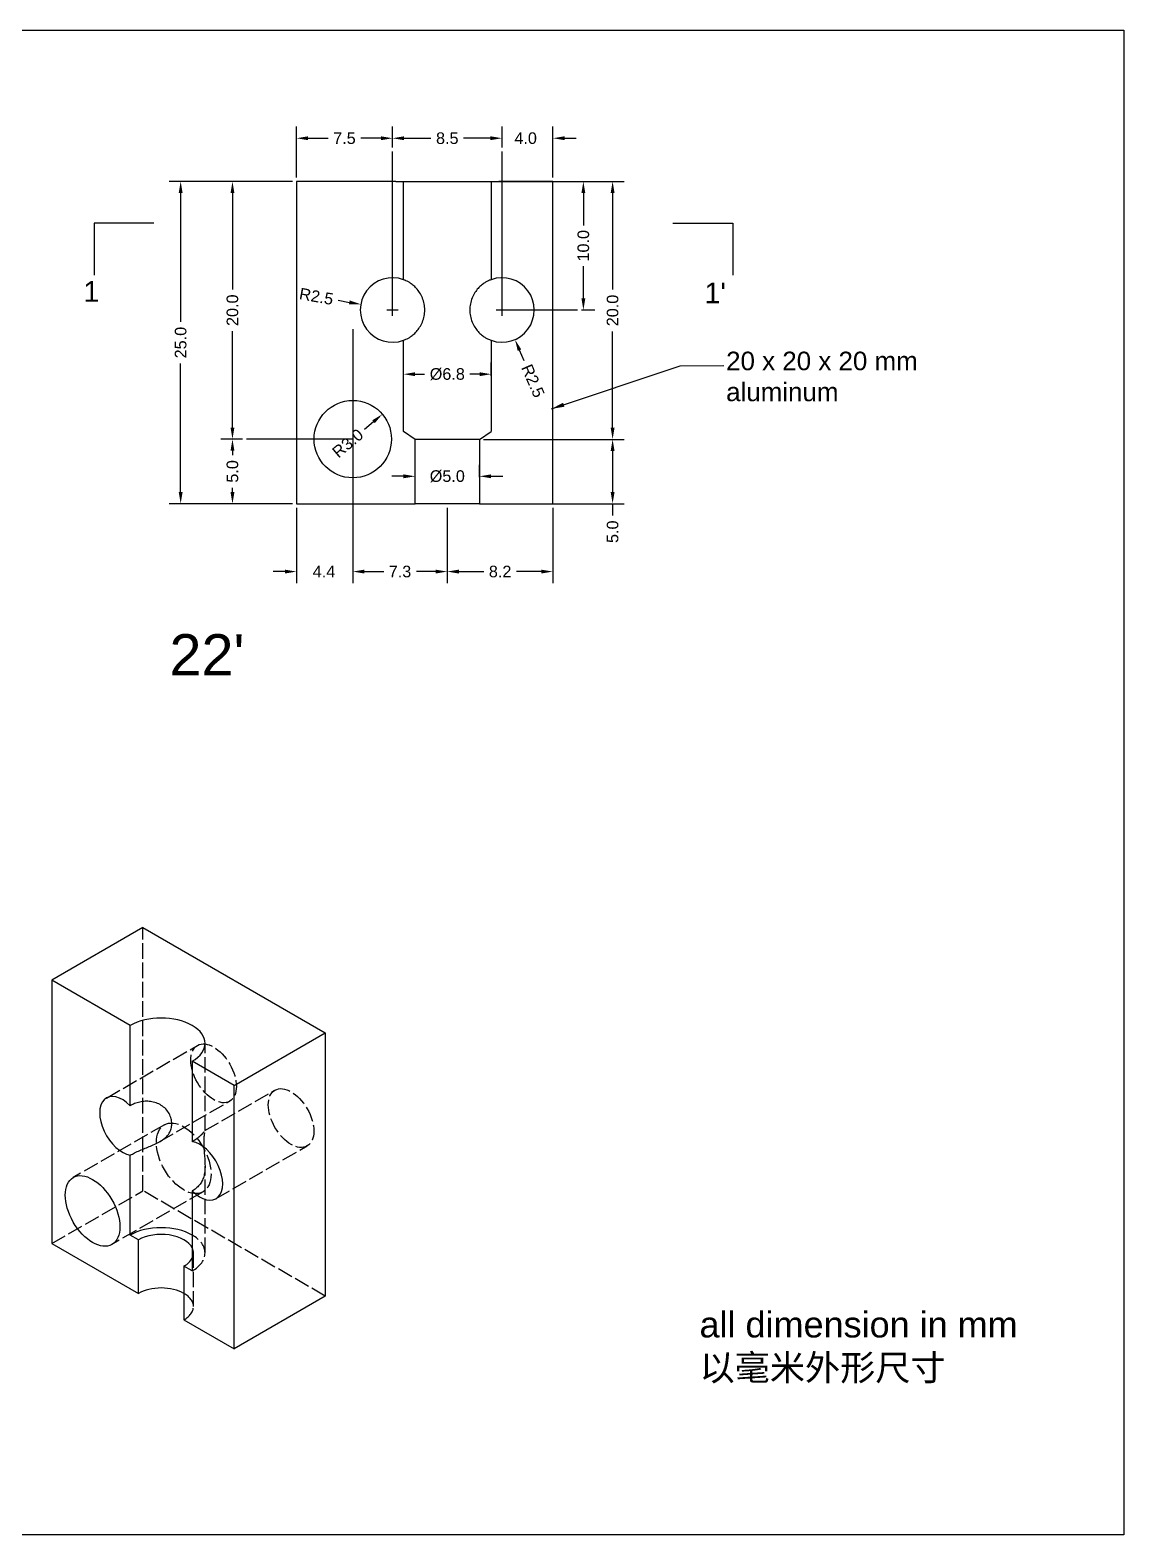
# Model space of a CAD drawing. Header units: inches. Extents: x -313 to 1965, y -639 to 520.
# Drawn here: x 1473.2 to 1558, y -63.4 to 53.3 of the extents above; entities that cross this region are included whole.
import ezdxf

# ---------------------------------------------------------------- set-up
doc = ezdxf.new("R2010")
doc.units = ezdxf.units.IN
doc.header["$MEASUREMENT"] = 0
doc.linetypes.add('ACAD_ISO02W100', pattern=[15, 12, -3])
for name, color, linetype in [('_aluminum', 253, 'Continuous'), ('_dim', 1, 'Continuous'), ('PH-9E7', 251, 'ACAD_ISO02W100'), ('PV-9E7', 254, 'Continuous')]:
    doc.layers.add(name, color=color, linetype=linetype)
doc.styles.get("Standard").update_dxf_attribs({"font": 'arial.ttf'})
doc.dimstyles.new('Copy of Standard', dxfattribs={"dimscale": 5, "dimtxt": 0.18, "dimasz": 0.18, "dimexe": 0.18, "dimexo": 0.0625, "dimgap": 0.09, "dimtad": 0, "dimdec": 1, "dimzin": 0, "dimdsep": 46, "dimtxsty": 'Standard', "dimcen": 0.09, "dimadec": 0, "dimazin": 0, "dimtfac": 1, "dimtdec": 1, "dimtofl": 0, "dimtmove": 0, "dimatfit": 3, "dimfxl": 1, "dimtolj": 1, "dimtzin": 0, "dimarcsym": 0})
doc.dimstyles.new('Copy(2) of Standard', dxfattribs={"dimscale": 2, "dimtxt": 0.18, "dimasz": 0.18, "dimexe": 0.18, "dimexo": 0.0625, "dimgap": 0.09, "dimtad": 0, "dimdec": 1, "dimzin": 0, "dimdsep": 46, "dimtxsty": 'Standard', "dimcen": 0.09, "dimadec": 0, "dimazin": 0, "dimtfac": 1, "dimtdec": 1, "dimtofl": 0, "dimtmove": 0, "dimatfit": 3, "dimfxl": 1, "dimtolj": 1, "dimtzin": 0, "dimarcsym": 0})

# ---------------------------------------------------------------- blocks, each defined once
blk = doc.blocks.new('*D40')
at = {"layer": '_dim', "color": 0, "lineweight": -2, "transparency": 16777216}
for p, q in [((1489.63, 21.62), (1487.96, 21.62)), ((1488.86, 20.72), (1488.86, 20.38)), ((1488.86, 17.51), (1488.86, 17.85)), ((1493.52, 16.61), (1487.96, 16.61))]:
    blk.add_line(p, q, dxfattribs=at)
at = {"layer": '_dim', "color": 0, "transparency": 16777216}
for points in [[(1488.71, 20.72), (1489.01, 20.72), (1488.86, 21.62)], [(1488.71, 17.51), (1489.01, 17.51), (1488.86, 16.61)]]:
    blk.add_solid(points, dxfattribs=at)
at = {"layer": 'Defpoints', "color": 0, "transparency": 16777216}
for p in [(1488.86, 21.62), (1489.94, 21.62), (1493.83, 16.61)]:
    blk.add_point(p, dxfattribs=at)
at = {"layer": '_dim', "color": 0, "transparency": 16777216, "insert": (1488.86, 19.12), "char_height": 0.9, "attachment_point": 5, "rotation": 90}
blk.add_mtext('\\A1;5.0', dxfattribs=at)
blk = doc.blocks.new('*D41')
at = {"layer": '_dim', "color": 0, "lineweight": -2, "transparency": 16777216}
for p, q in [((1493.52, 41.61), (1487.96, 41.61)), ((1488.86, 40.71), (1488.86, 33.24)), ((1488.86, 22.52), (1488.86, 29.99)), ((1489.63, 21.62), (1487.96, 21.62))]:
    blk.add_line(p, q, dxfattribs=at)
at = {"layer": '_dim', "color": 0, "transparency": 16777216}
for points in [[(1488.71, 40.71), (1489.01, 40.71), (1488.86, 41.61)], [(1488.71, 22.52), (1489.01, 22.52), (1488.86, 21.62)]]:
    blk.add_solid(points, dxfattribs=at)
at = {"layer": 'Defpoints', "color": 0, "transparency": 16777216}
for p in [(1488.86, 41.61), (1493.83, 41.61), (1489.94, 21.62)]:
    blk.add_point(p, dxfattribs=at)
at = {"layer": '_dim', "color": 0, "transparency": 16777216, "insert": (1488.86, 31.62), "char_height": 0.9, "attachment_point": 5, "rotation": 90}
blk.add_mtext('\\A1;20.0', dxfattribs=at)
blk = doc.blocks.new('*D42')
at = {"layer": '_dim', "color": 0, "lineweight": -2, "transparency": 16777216}
for p, q in [((1493.83, 16.29), (1493.83, 10.45)), ((1498.2, 16.29), (1498.2, 10.45)), ((1492.93, 11.35), (1492.03, 11.35)), ((1499.1, 11.35), (1500, 11.35))]:
    blk.add_line(p, q, dxfattribs=at)
at = {"layer": '_dim', "color": 0, "transparency": 16777216}
for points in [[(1492.93, 11.5), (1492.93, 11.2), (1493.83, 11.35)], [(1499.1, 11.5), (1499.1, 11.2), (1498.2, 11.35)]]:
    blk.add_solid(points, dxfattribs=at)
at = {"layer": 'Defpoints', "color": 0, "transparency": 16777216}
for p in [(1493.83, 16.61), (1498.2, 16.61), (1498.2, 11.35)]:
    blk.add_point(p, dxfattribs=at)
at = {"layer": '_dim', "color": 0, "transparency": 16777216, "insert": (1495.96, 11.35), "char_height": 0.9, "attachment_point": 5}
blk.add_mtext('\\A1;4.4', dxfattribs=at)
blk = doc.blocks.new('*D43')
at = {"layer": '_dim', "color": 0, "lineweight": -2, "transparency": 16777216}
for p, q in [((1498.2, 16.23), (1498.2, 10.45)), ((1505.53, 16.29), (1505.53, 10.45)), ((1499.1, 11.35), (1500.6, 11.35)), ((1504.63, 11.35), (1503.13, 11.35))]:
    blk.add_line(p, q, dxfattribs=at)
at = {"layer": '_dim', "color": 0, "transparency": 16777216}
for points in [[(1499.1, 11.5), (1499.1, 11.2), (1498.2, 11.35)], [(1504.63, 11.5), (1504.63, 11.2), (1505.53, 11.35)]]:
    blk.add_solid(points, dxfattribs=at)
at = {"layer": 'Defpoints', "color": 0, "transparency": 16777216}
for p in [(1498.2, 16.54), (1505.53, 16.61), (1505.53, 11.35)]:
    blk.add_point(p, dxfattribs=at)
at = {"layer": '_dim', "color": 0, "transparency": 16777216, "insert": (1501.86, 11.35), "char_height": 0.9, "attachment_point": 5}
blk.add_mtext('\\A1;7.3', dxfattribs=at)
blk = doc.blocks.new('*D44')
at = {"layer": '_dim', "color": 0, "lineweight": -2, "transparency": 16777216}
for p, q in [((1505.53, 16.23), (1505.53, 10.45)), ((1513.73, 16.29), (1513.73, 10.45)), ((1506.43, 11.35), (1508.36, 11.35)), ((1512.83, 11.35), (1510.89, 11.35))]:
    blk.add_line(p, q, dxfattribs=at)
at = {"layer": '_dim', "color": 0, "transparency": 16777216}
for points in [[(1506.43, 11.5), (1506.43, 11.2), (1505.53, 11.35)], [(1512.83, 11.5), (1512.83, 11.2), (1513.73, 11.35)]]:
    blk.add_solid(points, dxfattribs=at)
at = {"layer": 'Defpoints', "color": 0, "transparency": 16777216}
for p in [(1505.53, 16.54), (1513.73, 16.61), (1513.73, 11.35)]:
    blk.add_point(p, dxfattribs=at)
at = {"layer": '_dim', "color": 0, "transparency": 16777216, "insert": (1509.63, 11.35), "char_height": 0.9, "attachment_point": 5}
blk.add_mtext('\\A1;8.2', dxfattribs=at)
blk = doc.blocks.new('*D45')
at = {"layer": '_dim', "color": 0, "lineweight": -2, "transparency": 16777216}
for p, q in [((1508.34, 21.6), (1519.26, 21.6)), ((1518.36, 20.7), (1518.36, 17.51)), ((1508.34, 16.61), (1519.26, 16.61)), ((1518.36, 16.61), (1518.36, 15.71))]:
    blk.add_line(p, q, dxfattribs=at)
at = {"layer": '_dim', "color": 0, "transparency": 16777216}
for points in [[(1518.21, 20.7), (1518.51, 20.7), (1518.36, 21.6)], [(1518.21, 17.51), (1518.51, 17.51), (1518.36, 16.61)]]:
    blk.add_solid(points, dxfattribs=at)
at = {"layer": 'Defpoints', "color": 0, "transparency": 16777216}
for p in [(1508.03, 21.6), (1508.03, 16.61), (1518.36, 16.61)]:
    blk.add_point(p, dxfattribs=at)
at = {"layer": '_dim', "color": 0, "transparency": 16777216, "insert": (1518.36, 14.44), "char_height": 0.9, "attachment_point": 5, "rotation": 90}
blk.add_mtext('\\A1;5.0', dxfattribs=at)
blk = doc.blocks.new('*D46')
at = {"layer": '_dim', "color": 0, "lineweight": -2, "transparency": 16777216}
for p, q in [((1509.24, 41.61), (1519.26, 41.61)), ((1518.36, 40.71), (1518.36, 33.23)), ((1518.36, 22.5), (1518.36, 29.98)), ((1509.24, 21.6), (1519.26, 21.6))]:
    blk.add_line(p, q, dxfattribs=at)
at = {"layer": '_dim', "color": 0, "transparency": 16777216}
for points in [[(1518.21, 40.71), (1518.51, 40.71), (1518.36, 41.61)], [(1518.21, 22.5), (1518.51, 22.5), (1518.36, 21.6)]]:
    blk.add_solid(points, dxfattribs=at)
at = {"layer": 'Defpoints', "color": 0, "transparency": 16777216}
for p in [(1508.93, 41.61), (1518.36, 41.61), (1508.93, 21.6)]:
    blk.add_point(p, dxfattribs=at)
at = {"layer": '_dim', "color": 0, "transparency": 16777216, "insert": (1518.36, 31.6), "char_height": 0.9, "attachment_point": 5, "rotation": 90}
blk.add_mtext('\\A1;20.0', dxfattribs=at)
blk = doc.blocks.new('*D47')
at = {"layer": '_dim', "color": 0, "lineweight": -2, "transparency": 16777216}
blk.add_line((1499.11, 22.4), (1499.8, 22.98), dxfattribs=at)
at = {"layer": '_dim', "color": 0, "transparency": 16777216}
blk.add_solid([(1499.71, 23.09), (1499.9, 22.86), (1500.49, 23.55)], dxfattribs=at)
at = {"layer": 'Defpoints', "color": 0, "transparency": 16777216}
for p in [(1500.49, 23.55), (1498.2, 21.62)]:
    blk.add_point(p, dxfattribs=at)
at = {"layer": '_dim', "color": 0, "transparency": 16777216, "insert": (1497.81, 21.3), "char_height": 0.9, "attachment_point": 5, "rotation": 40.0304}
blk.add_mtext('\\A1;R3.0', dxfattribs=at)
blk = doc.blocks.new('*D35')
at = {"layer": '_dim', "color": 0, "lineweight": -2, "transparency": 16777216}
for p, q in [((1497.05, 32.39), (1497.93, 32.23)), ((1500.83, 31.64), (1501.73, 31.64)), ((1501.28, 31.19), (1501.28, 32.09))]:
    blk.add_line(p, q, dxfattribs=at)
at = {"layer": '_dim', "color": 0, "transparency": 16777216}
blk.add_solid([(1497.96, 32.38), (1497.9, 32.09), (1498.82, 32.08)], dxfattribs=at)
at = {"layer": 'Defpoints', "color": 0, "transparency": 16777216}
for p in [(1498.82, 32.08), (1501.28, 31.64)]:
    blk.add_point(p, dxfattribs=at)
at = {"layer": '_dim', "color": 0, "transparency": 16777216, "insert": (1495.37, 32.69), "char_height": 0.9, "attachment_point": 5, "rotation": 349.9167}
blk.add_mtext('\\A1;R2.5', dxfattribs=at)
blk = doc.blocks.new('*D36')
at = {"layer": '_dim', "color": 0, "lineweight": -2, "transparency": 16777216}
for p, q in [((1509.33, 31.64), (1510.23, 31.64)), ((1509.78, 31.19), (1509.78, 32.09)), ((1511.5, 27.7), (1511.14, 28.52))]:
    blk.add_line(p, q, dxfattribs=at)
at = {"layer": '_dim', "color": 0, "transparency": 16777216}
blk.add_solid([(1511.27, 28.58), (1511, 28.46), (1510.78, 29.35)], dxfattribs=at)
at = {"layer": 'Defpoints', "color": 0, "transparency": 16777216}
for p in [(1509.78, 31.64), (1510.78, 29.35)]:
    blk.add_point(p, dxfattribs=at)
at = {"layer": '_dim', "color": 0, "transparency": 16777216, "insert": (1512.18, 26.14), "char_height": 0.9, "attachment_point": 5, "rotation": 293.5533}
blk.add_mtext('\\A1;R2.5', dxfattribs=at)
blk = doc.blocks.new('*D37')
at = {"layer": '_dim', "color": 0, "lineweight": -2, "transparency": 16777216}
for p, q in [((1514.04, 41.61), (1516.99, 41.61)), ((1516.09, 40.71), (1516.09, 38.2)), ((1516.09, 32.54), (1516.09, 35.05)), ((1515.94, 31.64), (1516.99, 31.64))]:
    blk.add_line(p, q, dxfattribs=at)
at = {"layer": '_dim', "color": 0, "transparency": 16777216}
for points in [[(1515.94, 40.71), (1516.24, 40.71), (1516.09, 41.61)], [(1515.94, 32.54), (1516.24, 32.54), (1516.09, 31.64)]]:
    blk.add_solid(points, dxfattribs=at)
at = {"layer": 'Defpoints', "color": 0, "transparency": 16777216}
for p in [(1513.73, 41.61), (1516.09, 41.61), (1515.62, 31.64)]:
    blk.add_point(p, dxfattribs=at)
at = {"layer": '_dim', "color": 0, "transparency": 16777216, "insert": (1516.09, 36.62), "char_height": 0.9, "attachment_point": 5, "rotation": 90}
blk.add_mtext('\\A1;10.0', dxfattribs=at)
blk = doc.blocks.new('*D38')
at = {"layer": '_dim', "color": 0, "lineweight": -2, "transparency": 16777216}
for p, q in [((1509.78, 44.24), (1509.78, 45.86)), ((1513.73, 41.92), (1513.73, 45.86)), ((1508.88, 44.96), (1507.98, 44.96)), ((1514.63, 44.96), (1515.53, 44.96))]:
    blk.add_line(p, q, dxfattribs=at)
at = {"layer": '_dim', "color": 0, "transparency": 16777216}
for points in [[(1508.88, 45.11), (1508.88, 44.81), (1509.78, 44.96)], [(1514.63, 45.11), (1514.63, 44.81), (1513.73, 44.96)]]:
    blk.add_solid(points, dxfattribs=at)
at = {"layer": 'Defpoints', "color": 0, "transparency": 16777216}
for p in [(1509.78, 44.96), (1509.78, 43.92), (1513.73, 41.61)]:
    blk.add_point(p, dxfattribs=at)
at = {"layer": '_dim', "color": 0, "transparency": 16777216, "insert": (1511.61, 44.96), "char_height": 0.9, "attachment_point": 5}
blk.add_mtext('\\A1;4.0', dxfattribs=at)
blk = doc.blocks.new('*D39')
at = {"layer": '_dim', "color": 0, "lineweight": -2, "transparency": 16777216}
for p, q in [((1501.28, 44.24), (1501.28, 45.86)), ((1509.78, 44.24), (1509.78, 45.86)), ((1502.18, 44.96), (1504.26, 44.96)), ((1508.88, 44.96), (1506.8, 44.96))]:
    blk.add_line(p, q, dxfattribs=at)
at = {"layer": '_dim', "color": 0, "transparency": 16777216}
for points in [[(1502.18, 45.11), (1502.18, 44.81), (1501.28, 44.96)], [(1508.88, 45.11), (1508.88, 44.81), (1509.78, 44.96)]]:
    blk.add_solid(points, dxfattribs=at)
at = {"layer": 'Defpoints', "color": 0, "transparency": 16777216}
for p in [(1501.28, 44.96), (1501.28, 43.92), (1509.78, 43.92)]:
    blk.add_point(p, dxfattribs=at)
at = {"layer": '_dim', "color": 0, "transparency": 16777216, "insert": (1505.53, 44.96), "char_height": 0.9, "attachment_point": 5}
blk.add_mtext('\\A1;8.5', dxfattribs=at)
blk = doc.blocks.new('*D33')
at = {"layer": '_dim', "color": 0, "lineweight": -2, "transparency": 16777216}
for p, q in [((1493.83, 41.92), (1493.83, 45.86)), ((1501.28, 44.3), (1501.28, 45.86)), ((1494.73, 44.96), (1496.28, 44.96)), ((1500.38, 44.96), (1498.82, 44.96))]:
    blk.add_line(p, q, dxfattribs=at)
at = {"layer": '_dim', "color": 0, "transparency": 16777216}
for points in [[(1494.73, 45.11), (1494.73, 44.81), (1493.83, 44.96)], [(1500.38, 45.11), (1500.38, 44.81), (1501.28, 44.96)]]:
    blk.add_solid(points, dxfattribs=at)
at = {"layer": 'Defpoints', "color": 0, "transparency": 16777216}
for p in [(1501.28, 44.96), (1501.28, 43.99), (1493.83, 41.61)]:
    blk.add_point(p, dxfattribs=at)
at = {"layer": '_dim', "color": 0, "transparency": 16777216, "insert": (1497.55, 44.96), "char_height": 0.9, "attachment_point": 5}
blk.add_mtext('\\A1;7.5', dxfattribs=at)
blk = doc.blocks.new('*D53')
at = {"layer": '_dim', "color": 0, "lineweight": -2, "transparency": 16777216}
for p, q in [((1493.2, 41.61), (1483.94, 41.61)), ((1484.84, 40.71), (1484.84, 30.73)), ((1484.84, 17.51), (1484.84, 27.48)), ((1493.52, 16.61), (1483.94, 16.61))]:
    blk.add_line(p, q, dxfattribs=at)
at = {"layer": '_dim', "color": 0, "transparency": 16777216}
for points in [[(1484.69, 40.71), (1484.99, 40.71), (1484.84, 41.61)], [(1484.69, 17.51), (1484.99, 17.51), (1484.84, 16.61)]]:
    blk.add_solid(points, dxfattribs=at)
at = {"layer": 'Defpoints', "color": 0, "transparency": 16777216}
for p in [(1493.52, 41.61), (1484.84, 16.61), (1493.83, 16.61)]:
    blk.add_point(p, dxfattribs=at)
at = {"layer": '_dim', "color": 0, "transparency": 16777216, "insert": (1484.84, 29.11), "char_height": 0.9, "attachment_point": 5, "rotation": 90}
blk.add_mtext('\\A1;25.0', dxfattribs=at)
blk = doc.blocks.new('*D51')
at = {"layer": '_dim', "color": 0, "lineweight": -2, "transparency": 16777216}
for p, q in [((1502.13, 26.71), (1502.13, 27.56)), ((1508.93, 26.53), (1508.93, 27.56)), ((1503.03, 26.66), (1503.77, 26.66)), ((1508.03, 26.66), (1507.29, 26.66))]:
    blk.add_line(p, q, dxfattribs=at)
at = {"layer": '_dim', "color": 0, "transparency": 16777216}
for points in [[(1503.03, 26.81), (1503.03, 26.51), (1502.13, 26.66)], [(1508.03, 26.81), (1508.03, 26.51), (1508.93, 26.66)]]:
    blk.add_solid(points, dxfattribs=at)
at = {"layer": 'Defpoints', "color": 0, "transparency": 16777216}
for p in [(1502.13, 26.4), (1508.93, 26.66), (1508.93, 26.22)]:
    blk.add_point(p, dxfattribs=at)
at = {"layer": '_dim', "color": 0, "transparency": 16777216, "insert": (1505.53, 26.66), "char_height": 0.9, "attachment_point": 5}
blk.add_mtext('\\A1;%%C6.8', dxfattribs=at)
blk = doc.blocks.new('*D52')
at = {"layer": '_dim', "color": 0, "lineweight": -2, "transparency": 16777216}
for p, q in [((1502.13, 18.74), (1501.23, 18.74)), ((1503.03, 18.58), (1503.03, 19.64)), ((1508.03, 18.68), (1508.03, 19.64)), ((1508.93, 18.74), (1509.83, 18.74))]:
    blk.add_line(p, q, dxfattribs=at)
at = {"layer": '_dim', "color": 0, "transparency": 16777216}
for points in [[(1502.13, 18.89), (1502.13, 18.59), (1503.03, 18.74)], [(1508.93, 18.89), (1508.93, 18.59), (1508.03, 18.74)]]:
    blk.add_solid(points, dxfattribs=at)
at = {"layer": 'Defpoints', "color": 0, "transparency": 16777216}
for p in [(1508.03, 18.74), (1503.03, 18.27), (1508.03, 18.37)]:
    blk.add_point(p, dxfattribs=at)
at = {"layer": '_dim', "color": 0, "transparency": 16777216, "insert": (1505.53, 18.74), "char_height": 0.9, "attachment_point": 5}
blk.add_mtext('\\A1;%%C5.0', dxfattribs=at)

msp = doc.modelspace()

# ---------------------------------------------------------------- linework, layer by layer
at = {"layer": '_aluminum', "extrusion": (-2.22045e-16, 1, -1.83697e-16)}
for p, q in [((1493.82864, 41.60719), (1493.82864, 16.60719)), ((1501.52864, 41.60719), (1493.82864, 41.60719)), ((1501.52864, 41.60719), (1509.52864, 41.60719)), ((1502.12864, 33.99019), (1502.12864, 41.60719)), ((1508.92864, 41.60719), (1508.92864, 33.99019)), ((1513.72864, 41.60719), (1509.52864, 41.60719)), ((1513.72864, 16.60719), (1513.72864, 41.60719)), ((1502.12864, 22.22474), (1502.12864, 29.28807)), ((1508.92864, 29.28807), (1508.92864, 22.22474)), ((1508.02864, 21.59814), (1503.02864, 21.59814)), ((1503.02864, 16.60719), (1503.02864, 21.59814)), ((1508.02864, 21.59814), (1508.02864, 16.60719)), ((1493.82864, 16.60719), (1503.02864, 16.60719)), ((1508.02864, 16.60719), (1503.02864, 16.60719)), ((1508.02864, 16.60719), (1513.72864, 16.60719))]:
    msp.add_line(p, q, dxfattribs=at)
at = {"layer": '_aluminum'}
for points in [[(1503.02864, 21.59814), (1502.12864, 22.22474)], [(1508.02864, 21.59814), (1508.92864, 22.22474)]]:
    msp.add_lwpolyline(points, dxfattribs=at)
msp.add_circle((1498.19615, 21.62432), 3, dxfattribs=at)
for centre, start, end in [((1501.27864, 31.63913), 70.1231259, 289.8768741), ((1509.77864, 31.63913), 250.1231259, 109.8768741)]:
    msp.add_arc(centre, 2.5, start, end, dxfattribs=at)
for points, knots in [([(1502.12864, 29.28807), (1502.12864, 29.28807), (1502.1384, 29.29151), (1502.18019, 29.30724), (1502.21222, 29.31953), (1502.2972, 29.35557), (1502.3502, 29.37939), (1502.47191, 29.44123), (1502.5406, 29.47933), (1502.68615, 29.57117), (1502.77315, 29.63161), (1502.95414, 29.77999), (1503.04775, 29.8683), (1503.21875, 30.05709), (1503.30602, 30.16884), (1503.46572, 30.419), (1503.53805, 30.55742), (1503.65644, 30.851), (1503.70263, 31.00652), (1503.76373, 31.32254), (1503.77864, 31.48304), (1503.77864, 31.79522), (1503.76373, 31.95572), (1503.70263, 32.27174), (1503.65644, 32.42726), (1503.53805, 32.72085), (1503.46572, 32.85926), (1503.30602, 33.10943), (1503.21875, 33.22117), (1503.04775, 33.40996), (1502.95414, 33.49827), (1502.77315, 33.64665), (1502.68615, 33.70709), (1502.5406, 33.79893), (1502.47191, 33.83703), (1502.3502, 33.89887), (1502.2972, 33.92269), (1502.21222, 33.95874), (1502.18019, 33.97102), (1502.1384, 33.98675), (1502.12864, 33.99019), (1502.12864, 33.99019)], [4.542902229, 4.542902229, 4.542902229, 4.542902229, 4.985156553, 4.985156553, 5.427410877, 5.427410877, 5.869665202, 5.869665202, 6.311919526, 6.311919526, 6.762333133, 6.762333133, 7.21274674, 7.21274674, 7.68101117, 7.68101117, 8.149275599, 8.149275599, 8.617540029, 8.617540029, 9.085804458, 9.085804458, 9.554068887, 9.554068887, 10.022333317, 10.022333317, 10.490597746, 10.490597746, 10.958862176, 10.958862176, 11.409275783, 11.409275783, 11.85968939, 11.85968939, 12.301943714, 12.301943714, 12.744198038, 12.744198038, 13.186452363, 13.186452363, 13.628706687, 13.628706687, 13.628706687, 13.628706687]), ([(1508.92864, 33.99019), (1508.92864, 33.99019), (1508.91888, 33.98675), (1508.8771, 33.97102), (1508.84507, 33.95874), (1508.76008, 33.92269), (1508.70708, 33.89887), (1508.58538, 33.83703), (1508.51669, 33.79893), (1508.37113, 33.70709), (1508.28413, 33.64665), (1508.10315, 33.49827), (1508.00953, 33.40996), (1507.83854, 33.22117), (1507.75126, 33.10943), (1507.59156, 32.85926), (1507.51923, 32.72085), (1507.40085, 32.42726), (1507.35466, 32.27174), (1507.29355, 31.95572), (1507.27864, 31.79522), (1507.27864, 31.63913), (1507.27864, 31.48304), (1507.29355, 31.32254), (1507.35466, 31.00652), (1507.40085, 30.851), (1507.51923, 30.55742), (1507.59156, 30.419), (1507.75126, 30.16884), (1507.83854, 30.05709), (1508.00953, 29.8683), (1508.10315, 29.77999), (1508.28413, 29.63161), (1508.37113, 29.57117), (1508.51669, 29.47933), (1508.58538, 29.44123), (1508.70708, 29.37939), (1508.76008, 29.35557), (1508.84507, 29.31953), (1508.8771, 29.30724), (1508.91888, 29.29151), (1508.92864, 29.28807), (1508.92864, 29.28807)], [-4.542902229, -4.542902229, -4.542902229, -4.542902229, -4.100647905, -4.100647905, -3.65839358, -3.65839358, -3.216139256, -3.216139256, -2.773884932, -2.773884932, -2.323471325, -2.323471325, -1.873057718, -1.873057718, -1.404793288, -1.404793288, -0.936528859, -0.936528859, -0.468264429, -0.468264429, 0, 0, 0, 0.468264429, 0.468264429, 0.936528859, 0.936528859, 1.404793288, 1.404793288, 1.873057718, 1.873057718, 2.323471325, 2.323471325, 2.773884932, 2.773884932, 3.216139256, 3.216139256, 3.65839358, 3.65839358, 4.100647905, 4.100647905, 4.542902229, 4.542902229, 4.542902229, 4.542902229])]:
    msp.add_open_spline(points, degree=3, knots=knots, dxfattribs=at)
at = {"layer": '_dim'}
msp.add_lwpolyline([(1389.07304, 53.34692), (1558.03693, 53.34692), (1558.03693, -63.36279), (1389.07304, -63.36279)], close=True, dxfattribs=at)
for points in [[(1501.27864, 31.63913), (1501.27864, 43.92259)], [(1509.77864, 31.63913), (1509.77864, 43.92259)], [(1482.76004, 38.36119), (1478.11903, 38.36119), (1478.11903, 34.35022)], [(1523.03985, 38.36119), (1527.68085, 38.36119), (1527.68085, 34.35022)], [(1509.77864, 31.63913), (1515.62293, 31.63913)], [(1498.19615, 30.14112), (1498.19615, 12.4745)], [(1498.19615, 21.62432), (1489.9414, 21.62432)]]:
    msp.add_lwpolyline(points, dxfattribs=at)
at = {"layer": 'PH-9E7', "ltscale": 0.1, "extrusion": (7.5967e-14, 0.816497, 0.57735)}
for p, q in [((1481.91539, -36.67342), (1481.91539, -16.261)), ((1479.0744, -29.48123), (1486.14547, -25.39875)), ((1486.7296, -32.00467), (1486.7296, -25.24246)), ((1486.72775, -32.00279), (1492.15588, -28.86886)), ((1483.21734, -32.86281), (1488.64547, -29.72888)), ((1483.5744, -31.55777), (1476.50333, -35.64026)), ((1487.58481, -37.28147), (1494.65588, -33.19899)), ((1486.7296, -41.49814), (1486.7296, -34.75803)), ((1474.84432, -40.7559), (1481.91539, -36.67342)), ((1486.5744, -36.75393), (1479.50333, -40.83641)), ((1496.05753, -44.83838), (1481.91539, -36.67342)), ((1485.8296, -45.65488), (1485.8296, -41.49814))]:
    msp.add_line(p, q, dxfattribs=at)
at = {"layer": 'PH-9E7', "ltscale": 0.1}
for centre, major_axis in [((1487.39547, -27.56381), (-1.25, 2.16506)), ((1493.40588, -31.03392), (-1.25, 2.16506)), ((1485.0744, -34.15585), (1.5, -2.59808))]:
    msp.add_ellipse(centre, major_axis=major_axis, ratio=0.577350269, dxfattribs=at)
for centre, major_axis, start_param, end_param in [((1483.3296, -41.49814), (3.4, 0), 5.497787144, 7.068583471), ((1483.3296, -41.49814), (2.5, 0), 6.00540036, 6.560970255), ((1483.3296, -45.65488), (2.5, 0), 5.497787144, 7.068583471)]:
    msp.add_ellipse(centre, major_axis=major_axis, ratio=0.577350269, start_param=start_param, end_param=end_param, dxfattribs=at)
msp.add_open_spline([(1485.73377, -32.84976), (1485.83801, -32.78958), (1485.93968, -32.72572), (1486.12869, -32.59532), (1486.21603, -32.52877), (1486.37042, -32.39967), (1486.43756, -32.33709), (1486.54925, -32.22372), (1486.59383, -32.17301), (1486.66254, -32.08948), (1486.69021, -32.05182), (1486.72377, -32.00582), (1486.72994, -31.99793), (1486.72923, -32.01287), (1486.72202, -32.03701), (1486.70076, -32.12315), (1486.68687, -32.18512), (1486.66094, -32.34315), (1486.64896, -32.43933), (1486.63262, -32.6569), (1486.62829, -32.77828), (1486.62829, -32.90572), (1486.62829, -33.02108), (1486.63184, -33.14731), (1486.63857, -33.2809)], degree=3, knots=[-4.542902229, -4.542902229, -4.542902229, -4.542902229, -4.100647905, -4.100647905, -3.65839358, -3.65839358, -3.216139256, -3.216139256, -2.773884932, -2.773884932, -2.323471325, -2.323471325, -1.873057718, -1.873057718, -1.404793288, -1.404793288, -0.936528859, -0.936528859, -0.468264429, -0.468264429, 0, 0, 0, 0.423856528, 0.423856528, 0.423856528, 0.423856528], dxfattribs=at)
at = {"layer": 'PV-9E7', "extrusion": (7.5967e-14, 0.816497, 0.57735)}
for p, q in [((1481.91539, -16.261), (1474.84432, -20.34348)), ((1481.91539, -16.261), (1496.05753, -24.42597)), ((1480.92544, -23.85442), (1474.84432, -20.34348)), ((1474.84432, -20.34348), (1474.84432, -40.7559)), ((1480.92544, -30.07367), (1480.92544, -23.85442)), ((1488.98646, -28.50845), (1496.05753, -24.42597)), ((1496.05753, -24.42597), (1496.05753, -44.83838)), ((1485.73377, -26.63051), (1485.73377, -32.84976)), ((1488.98646, -28.50845), (1485.73377, -26.63051)), ((1488.98646, -48.92086), (1488.98646, -28.50845)), ((1480.92544, -40.11009), (1480.92544, -33.91294)), ((1485.73377, -36.68903), (1485.73377, -42.88618)), ((1474.84432, -40.7559), (1481.56184, -44.63426)), ((1481.56184, -40.47752), (1480.92544, -40.11009)), ((1481.56184, -44.63426), (1481.56184, -40.47752)), ((1485.73377, -42.88618), (1485.09737, -42.51876)), ((1485.09737, -42.51876), (1485.09737, -46.6755)), ((1496.05753, -44.83838), (1488.98646, -48.92086)), ((1485.09737, -46.6755), (1488.98646, -48.92086))]:
    msp.add_line(p, q, dxfattribs=at)
at = {"layer": 'PV-9E7'}
for centre, major_axis, start_param, end_param in [((1483.3296, -25.24246), (3.4, 0), 5.497787144, 8.639379797), ((1480.3244, -31.6463), (-1.25, 2.16506), 5.150870246, 8.986296695), ((1486.33481, -35.11641), (-1.25, 2.16506), 2.009277593, 5.844704041), ((1483.3296, -41.49814), (3.4, 0), 0.785398163, 2.35619449), ((1483.3296, -41.49814), (2.5, 0), 0.277784947, 2.35619449), ((1483.3296, -41.49814), (2.5, 0), 5.497787144, 6.00540036), ((1483.3296, -45.65488), (2.5, 0), 0.785398163, 2.35619449)]:
    msp.add_ellipse(centre, major_axis=major_axis, ratio=0.577350269, start_param=start_param, end_param=end_param, dxfattribs=at)
msp.add_ellipse((1478.00333, -38.23833), major_axis=(1.5, -2.59808), ratio=0.577350269, dxfattribs=at)
for points, knots in [([(1480.92544, -33.91294), (1481.02968, -33.85276), (1481.14516, -33.79124), (1481.39326, -33.66928), (1481.5259, -33.60882), (1481.80048, -33.49025), (1481.94256, -33.43204), (1482.22638, -33.31706), (1482.36809, -33.26022), (1482.64265, -33.14556), (1482.79336, -33.08023), (1483.08287, -32.93971), (1483.22143, -32.86404), (1483.46254, -32.71031), (1483.57876, -32.62323), (1483.78335, -32.43124), (1483.87175, -32.32625), (1484.01324, -32.10151), (1484.06659, -31.98144), (1484.13666, -31.73284), (1484.15342, -31.6043), (1484.15342, -31.34941), (1484.13666, -31.21586), (1484.06659, -30.94839), (1484.01324, -30.8145), (1483.87175, -30.55981), (1483.78335, -30.43878), (1483.57876, -30.22225), (1483.46254, -30.12685), (1483.22143, -29.97229), (1483.08287, -29.90374), (1482.79336, -29.80197), (1482.64265, -29.76859), (1482.36809, -29.73328), (1482.22638, -29.7279), (1481.94256, -29.7419), (1481.80048, -29.76121), (1481.5259, -29.82092), (1481.39326, -29.86131), (1481.14516, -29.9576), (1481.02968, -30.01349), (1480.92544, -30.07367)], [4.542902229, 4.542902229, 4.542902229, 4.542902229, 4.985156553, 4.985156553, 5.427410877, 5.427410877, 5.869665202, 5.869665202, 6.311919526, 6.311919526, 6.762333133, 6.762333133, 7.21274674, 7.21274674, 7.68101117, 7.68101117, 8.149275599, 8.149275599, 8.617540029, 8.617540029, 9.085804458, 9.085804458, 9.554068887, 9.554068887, 10.022333317, 10.022333317, 10.490597746, 10.490597746, 10.958862176, 10.958862176, 11.409275783, 11.409275783, 11.85968939, 11.85968939, 12.301943714, 12.301943714, 12.744198038, 12.744198038, 13.186452363, 13.186452363, 13.628706687, 13.628706687, 13.628706687, 13.628706687]), ([(1486.63857, -33.2809), (1486.63928, -33.2949), (1486.64002, -33.30898), (1486.64896, -33.47238), (1486.66094, -33.63016), (1486.68687, -33.95156), (1486.70076, -34.11561), (1486.72202, -34.43799), (1486.72923, -34.59633), (1486.72994, -34.88968), (1486.72377, -35.04179), (1486.69021, -35.33008), (1486.66254, -35.46644), (1486.59383, -35.69995), (1486.54925, -35.81288), (1486.43756, -36.02723), (1486.37042, -36.12871), (1486.21603, -36.31667), (1486.12869, -36.40328), (1485.93968, -36.55936), (1485.83801, -36.62885), (1485.73377, -36.68903)], [0.423856528, 0.423856528, 0.423856528, 0.423856528, 0.468264429, 0.468264429, 0.936528859, 0.936528859, 1.404793288, 1.404793288, 1.873057718, 1.873057718, 2.323471325, 2.323471325, 2.773884932, 2.773884932, 3.216139256, 3.216139256, 3.65839358, 3.65839358, 4.100647905, 4.100647905, 4.542902229, 4.542902229, 4.542902229, 4.542902229])]:
    msp.add_open_spline(points, degree=3, knots=knots, dxfattribs=at)

# ---------------------------------------------------------------- texts
at = {"layer": '_dim'}
for s, width, insert, char_height, attachment_point in [('1 ', 1.5251968, (1477.28863, 33.87831), 1.6, 1), ("1' ", 1.5251968, (1527.15156, 33.76259), 1.6, 3), ("22' ", 1.5251968, (1489.7927, 6.49613), 3.2, 3), ('all dimension in mm\\P{\\fSimSun|b0|i0|c134|p2;以毫米外形尺寸}', 68.4613421, (1525.10409, -46.04997), 2, 1)]:
    msp.add_mtext_dynamic_manual_height_columns(s, width=width, gutter_width=1, heights=[0], dxfattribs=dict(at, insert=insert, char_height=char_height, attachment_point=attachment_point))
at = {"layer": '_dim', "insert": (1527.16731, 28.40706), "char_height": 1.44, "width": 20.3173902, "attachment_point": 1}
msp.add_mtext('\\A1;20 x 20 x 20 mm aluminum ', dxfattribs=at)

# ---------------------------------------------------------------- dimensions: what is measured, and where the dimension line sits
at = {"layer": '_dim'}
for base, p1, p2, picture, middle in [((1501.2786411823, 44.9646252536), (1493.8286411823, 41.6071901455), (1501.2786411823, 43.98508632), '*D33', (1497.5536411823, 44.9646252536)), ((1501.27864, 44.96463), (1509.77864, 43.92259), (1501.27864, 43.92259), '*D39', (1505.52864, 44.96463)), ((1505.52864, 11.3543), (1498.19615, 16.54469), (1505.52864, 16.60719), '*D43', (1501.8624, 11.3543)), ((1513.72864, 11.3543), (1505.52864, 16.54469), (1513.72864, 16.60719), '*D44', (1509.62864, 11.3543))]:
    dim = msp.add_linear_dim(base=base, p1=p1, p2=p2, dimstyle='Copy of Standard', dxfattribs=at)
    dim.commit()
    dim.dimension.update_dxf_attribs({"geometry": picture, "text_midpoint": middle})
for base, p1, p2, picture, middle in [((1509.7786411823, 44.9646252536), (1513.7286411823, 41.6071901455), (1509.7786411823, 43.92258632), '*D38', (1511.6121234244, 44.9646252536)), ((1498.19615, 11.3543), (1493.82864, 16.60719), (1498.19615, 16.60719), '*D42', (1495.96, 11.3543))]:
    dim = msp.add_linear_dim(base=base, p1=p1, p2=p2, dimstyle='Copy of Standard', dxfattribs=at)
    dim.commit()
    dim.dimension.update_dxf_attribs({"geometry": picture, "text_midpoint": middle, "dimtype": 160})
for base, p1, p2, picture, middle in [((1484.8376, 16.60719), (1493.51614, 41.60719), (1493.82864, 16.60719), '*D53', (1484.8376, 29.10719)), ((1488.85731, 41.60719), (1489.9414, 21.62432), (1493.82864, 41.60719), '*D41', (1488.85731, 31.61576)), ((1518.35726, 41.60719), (1508.92864, 21.59814), (1508.92864, 41.60719), '*D46', (1518.35726, 31.60266)), ((1516.09321, 41.60719), (1515.62293, 31.63913), (1513.72864, 41.60719), '*D37', (1516.09321, 36.62316)), ((1518.35726, 16.60719), (1508.02864, 21.59814), (1508.02864, 16.60719), '*D45', (1518.35726, 14.43945))]:
    dim = msp.add_linear_dim(base=base, p1=p1, p2=p2, angle=90, dimstyle='Copy of Standard', dxfattribs=at)
    dim.commit()
    dim.dimension.update_dxf_attribs({"geometry": picture, "text_midpoint": middle})
for center, mpoint, picture, middle in [((1501.27864, 31.63913), (1498.81726, 32.07683), '*D35', (1495.36806, 32.69019)), ((1509.77864, 31.63913), (1510.77765, 29.34741), '*D36', (1512.17757, 26.13597))]:
    dim = msp.add_radius_dim(center=center, mpoint=mpoint, dimstyle='Copy of Standard', dxfattribs=at)
    dim.commit()
    dim.dimension.update_dxf_attribs({"geometry": picture, "text_midpoint": middle})
for base, p1, p2, picture, middle in [((1508.92864, 26.65605), (1502.12864, 26.39914), (1508.92864, 26.21682), '*D51', (1505.52864, 26.65605)), ((1508.02864, 18.7363), (1503.02864, 18.26978), (1508.02864, 18.3712), '*D52', (1505.52864, 18.7363))]:
    dim = msp.add_linear_dim(base=base, p1=p1, p2=p2, text='%%C<>', dimstyle='Copy of Standard', dxfattribs=at)
    dim.commit()
    dim.dimension.update_dxf_attribs({"geometry": picture, "text_midpoint": middle})
dim = msp.add_radius_dim(center=(1498.19615, 21.62432), mpoint=(1500.49326, 23.5539), dimstyle='Copy of Standard', dxfattribs=at)
dim.commit()
dim.dimension.update_dxf_attribs({"geometry": '*D47', "text_midpoint": (1497.81452, 21.30376), "dimtype": 164})
dim = msp.add_linear_dim(base=(1488.85731, 21.62432), p1=(1493.82864, 16.60719), p2=(1489.9414, 21.62432), angle=90, dimstyle='Copy of Standard', dxfattribs=at)
dim.commit()
dim.dimension.update_dxf_attribs({"geometry": '*D40', "text_midpoint": (1488.85731, 19.11576), "dimtype": 160})

# ---------------------------------------------------------------- leaders
at = {"layer": '_dim', "annotation_type": 0, "has_hookline": 1, "hookline_direction": 0, "text_width": 14.68191}
msp.add_leader([(1513.62075, 23.97566), (1523.58919, 27.31183), (1526.98731, 27.33239)], dimstyle='Copy(2) of Standard', override={"dimasz": 0.5}, dxfattribs=at)

doc.saveas('drawing.dxf')
